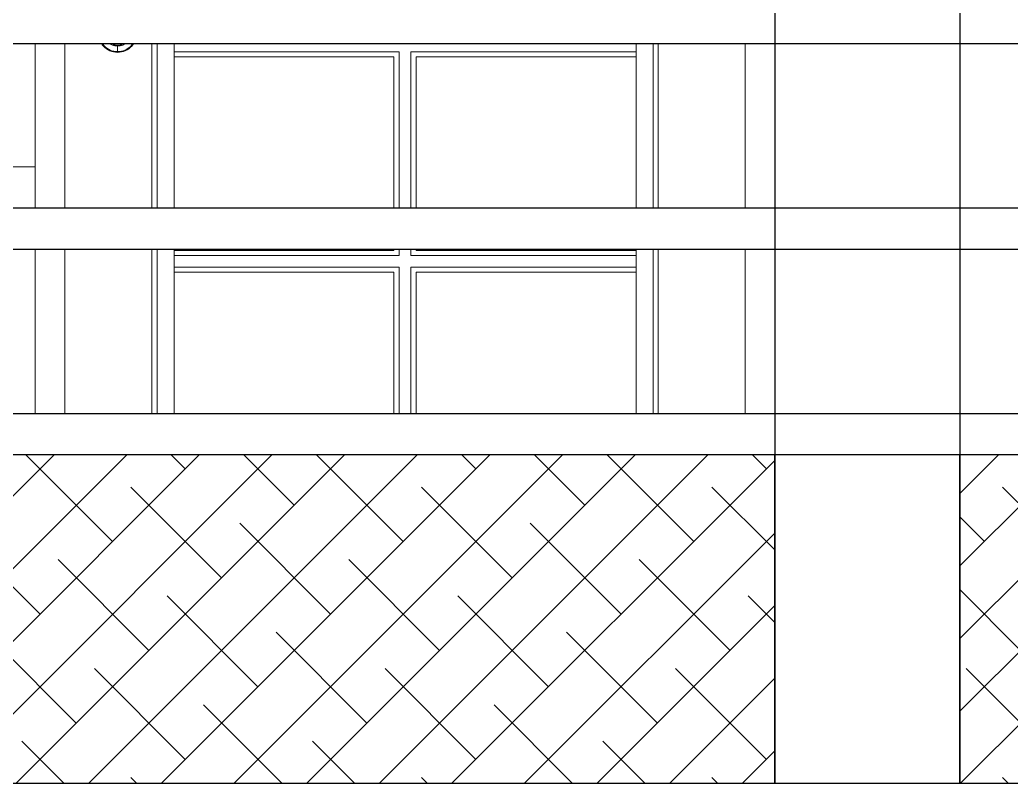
# Model space of a CAD drawing. Header units: inches. Extents: x -10117506 to -5032697, y -6529230 to -3254494.
# Drawn here: x -5046377.19 to -5046328.94, y -3258484.01 to -3258446.85 of the extents above; entities that cross this region are included whole.
import ezdxf

# ---------------------------------------------------------------- set-up
doc = ezdxf.new("R2010")
doc.units = ezdxf.units.IN
doc.header["$LTSCALE"] = 2
doc.header["$MEASUREMENT"] = 0
doc.layers.get('0').update_dxf_attribs({"linetype": 'CONTINUOUS'})
doc.layers.add('window', color=4, linetype='CONTINUOUS', lineweight=13)

msp = doc.modelspace()

# ---------------------------------------------------------------- hatches: boundary and pattern name
at = {"ltscale": 0.5}
h = msp.add_hatch(dxfattribs=at)
h.set_pattern_fill('ANSI38', color=256, scale=20, style=0)
h.set_pattern_definition([(45, (11646.984, 5942.773), (-1.767766953, 1.767766953), []), (135, (11646.984, 5942.773), (-5.3033008589, 1.767766953), [6.25, -3.75])])
h.paths.add_polyline_path([(-5046522.566, -3258468.014), (-5046522.566, -3258484.014), (-5046471.7, -3258484.014), (-5046471.7, -3258468.014)])
h.paths.add_polyline_path([(-5046471.7, -3258484.014), (-5046340.439, -3258484.014), (-5046340.439, -3258468.014), (-5046471.7, -3258468.014)])
h.paths.add_polyline_path([(-5046098.439, -3258468.014), (-5046331.439, -3258468.014), (-5046331.439, -3258484.014), (-5046098.439, -3258484.014)])

# ---------------------------------------------------------------- linework, layer by layer
for p, q in [((-5046340.439, -3258446.014), (-5046340.439, -3258484.014)), ((-5046331.439, -3258446.014), (-5046331.439, -3258484.014)), ((-5046522.566, -3258448.014), (-5046098.439, -3258448.014)), ((-5046522.566, -3258456.014), (-5046098.439, -3258456.014)), ((-5046522.566, -3258458.014), (-5046098.439, -3258458.014)), ((-5046522.566, -3258466.014), (-5046098.439, -3258466.014)), ((-5046522.566, -3258468.014), (-5046098.439, -3258468.014)), ((-5046340.439, -3258484.014), (-5046340.439, -3258468.014)), ((-5046331.439, -3258484.014), (-5046331.439, -3258468.014)), ((-5046537.344, -3258484.014), (-5046093.439, -3258484.014))]:
    msp.add_line(p, q, dxfattribs=at)
at = {"layer": 'window'}
for p, q in [((-5046376.439, -3258448.014), (-5046376.439, -3258456.014)), ((-5046374.993, -3258448.014), (-5046374.993, -3258456.014)), ((-5046373.217, -3258448.014), (-5046373.181, -3258448.069)), ((-5046373.181, -3258448.069), (-5046373.121, -3258448.142)), ((-5046373.169, -3258448.014), (-5046373.148, -3258448.046)), ((-5046373.148, -3258448.046), (-5046373.09, -3258448.116)), ((-5046373.121, -3258448.142), (-5046373.052, -3258448.208)), ((-5046373.09, -3258448.116), (-5046373.025, -3258448.179)), ((-5046373.052, -3258448.208), (-5046372.977, -3258448.267)), ((-5046373.025, -3258448.179), (-5046372.953, -3258448.236)), ((-5046372.953, -3258448.236), (-5046372.875, -3258448.284)), ((-5046372.801, -3258448.014), (-5046372.792, -3258448.021)), ((-5046372.792, -3258448.021), (-5046372.739, -3258448.054)), ((-5046372.739, -3258448.054), (-5046372.683, -3258448.082)), ((-5046372.718, -3258448.018), (-5046372.724, -3258448.014)), ((-5046372.665, -3258448.043), (-5046372.718, -3258448.018)), ((-5046372.683, -3258448.082), (-5046372.623, -3258448.103)), ((-5046372.61, -3258448.064), (-5046372.665, -3258448.043)), ((-5046372.623, -3258448.103), (-5046372.562, -3258448.119)), ((-5046372.553, -3258448.078), (-5046372.61, -3258448.064)), ((-5046372.562, -3258448.119), (-5046372.499, -3258448.128)), ((-5046372.495, -3258448.086), (-5046372.553, -3258448.078)), ((-5046372.499, -3258448.128), (-5046372.432, -3258448.131)), ((-5046372.432, -3258448.089), (-5046372.495, -3258448.086)), ((-5046372.37, -3258448.086), (-5046372.432, -3258448.089)), ((-5046372.432, -3258448.131), (-5046372.366, -3258448.128)), ((-5046372.432, -3258448.396), (-5046372.432, -3258448.131)), ((-5046372.311, -3258448.078), (-5046372.37, -3258448.086)), ((-5046372.366, -3258448.128), (-5046372.303, -3258448.119)), ((-5046372.254, -3258448.064), (-5046372.311, -3258448.078)), ((-5046372.303, -3258448.119), (-5046372.241, -3258448.103)), ((-5046372.199, -3258448.043), (-5046372.254, -3258448.064)), ((-5046372.241, -3258448.103), (-5046372.182, -3258448.082)), ((-5046372.147, -3258448.018), (-5046372.199, -3258448.043)), ((-5046372.182, -3258448.082), (-5046372.126, -3258448.054)), ((-5046372.141, -3258448.014), (-5046372.147, -3258448.018)), ((-5046372.126, -3258448.054), (-5046372.072, -3258448.021)), ((-5046372.072, -3258448.021), (-5046372.064, -3258448.014)), ((-5046371.989, -3258448.284), (-5046371.912, -3258448.236)), ((-5046371.912, -3258448.236), (-5046371.84, -3258448.179)), ((-5046371.888, -3258448.267), (-5046371.813, -3258448.208)), ((-5046371.84, -3258448.179), (-5046371.774, -3258448.116)), ((-5046371.813, -3258448.208), (-5046371.744, -3258448.142)), ((-5046371.774, -3258448.116), (-5046371.716, -3258448.046)), ((-5046371.744, -3258448.142), (-5046371.683, -3258448.069)), ((-5046371.716, -3258448.046), (-5046371.695, -3258448.014)), ((-5046371.683, -3258448.069), (-5046371.647, -3258448.014)), ((-5046370.763, -3258448.014), (-5046370.763, -3258456.014)), ((-5046370.511, -3258456.014), (-5046370.511, -3258448.014)), ((-5046369.683, -3258456.014), (-5046369.683, -3258448.014)), ((-5046347.196, -3258456.014), (-5046347.196, -3258448.014)), ((-5046346.368, -3258448.014), (-5046346.368, -3258456.014)), ((-5046346.116, -3258456.014), (-5046346.116, -3258448.014)), ((-5046341.886, -3258456.014), (-5046341.886, -3258448.014)), ((-5046340.439, -3258456.014), (-5046340.439, -3258448.014)), ((-5046372.977, -3258448.267), (-5046372.896, -3258448.318)), ((-5046372.896, -3258448.318), (-5046372.809, -3258448.361)), ((-5046372.875, -3258448.284), (-5046372.793, -3258448.325)), ((-5046372.809, -3258448.361), (-5046372.719, -3258448.394)), ((-5046372.793, -3258448.325), (-5046372.706, -3258448.357)), ((-5046372.719, -3258448.394), (-5046372.625, -3258448.418)), ((-5046372.706, -3258448.357), (-5046372.617, -3258448.379)), ((-5046372.625, -3258448.418), (-5046372.432, -3258448.446)), ((-5046372.617, -3258448.379), (-5046372.525, -3258448.392)), ((-5046372.525, -3258448.392), (-5046372.432, -3258448.396)), ((-5046372.432, -3258448.396), (-5046372.339, -3258448.392)), ((-5046372.432, -3258448.446), (-5046372.24, -3258448.418)), ((-5046372.339, -3258448.392), (-5046372.248, -3258448.379)), ((-5046372.248, -3258448.379), (-5046372.158, -3258448.357)), ((-5046372.24, -3258448.418), (-5046372.146, -3258448.394)), ((-5046372.158, -3258448.357), (-5046372.072, -3258448.325)), ((-5046372.146, -3258448.394), (-5046372.056, -3258448.361)), ((-5046372.072, -3258448.325), (-5046371.989, -3258448.284)), ((-5046372.056, -3258448.361), (-5046371.969, -3258448.318)), ((-5046371.969, -3258448.318), (-5046371.888, -3258448.267)), ((-5046369.683, -3258448.41), (-5046358.727, -3258448.41)), ((-5046369.683, -3258448.655), (-5046358.979, -3258448.655)), ((-5046358.979, -3258448.655), (-5046358.979, -3258456.014)), ((-5046358.727, -3258448.41), (-5046358.727, -3258456.014)), ((-5046358.151, -3258456.014), (-5046358.151, -3258448.41)), ((-5046358.151, -3258448.41), (-5046347.196, -3258448.41)), ((-5046357.899, -3258448.655), (-5046357.899, -3258456.014)), ((-5046357.899, -3258448.655), (-5046347.196, -3258448.655)), ((-5046430.439, -3258454.014), (-5046376.439, -3258454.014)), ((-5046376.439, -3258458.014), (-5046376.439, -3258466.014)), ((-5046374.993, -3258458.014), (-5046374.993, -3258466.014)), ((-5046370.763, -3258458.014), (-5046370.763, -3258466.014)), ((-5046370.511, -3258466.014), (-5046370.511, -3258458.014)), ((-5046369.683, -3258466.014), (-5046369.683, -3258458.014)), ((-5046369.683, -3258458.084), (-5046358.979, -3258458.084)), ((-5046358.727, -3258458.328), (-5046369.683, -3258458.328)), ((-5046358.979, -3258458.014), (-5046358.979, -3258458.084)), ((-5046358.727, -3258458.014), (-5046358.727, -3258458.328)), ((-5046358.151, -3258458.328), (-5046358.151, -3258458.014)), ((-5046347.196, -3258458.328), (-5046358.151, -3258458.328)), ((-5046357.899, -3258458.014), (-5046357.899, -3258458.084)), ((-5046357.899, -3258458.084), (-5046347.196, -3258458.084)), ((-5046347.196, -3258466.014), (-5046347.196, -3258458.014)), ((-5046346.368, -3258458.014), (-5046346.368, -3258466.014)), ((-5046346.116, -3258466.014), (-5046346.116, -3258458.014)), ((-5046341.886, -3258466.014), (-5046341.886, -3258458.014)), ((-5046340.439, -3258466.014), (-5046340.439, -3258458.014)), ((-5046369.683, -3258458.887), (-5046358.727, -3258458.887)), ((-5046369.683, -3258459.132), (-5046358.979, -3258459.132)), ((-5046358.979, -3258459.132), (-5046358.979, -3258466.014)), ((-5046358.727, -3258458.887), (-5046358.727, -3258466.014)), ((-5046358.151, -3258466.014), (-5046358.151, -3258458.887)), ((-5046358.151, -3258458.887), (-5046347.196, -3258458.887)), ((-5046357.899, -3258459.132), (-5046357.899, -3258466.014)), ((-5046357.899, -3258459.132), (-5046347.196, -3258459.132))]:
    msp.add_line(p, q, dxfattribs=at)

doc.saveas('drawing.dxf')
